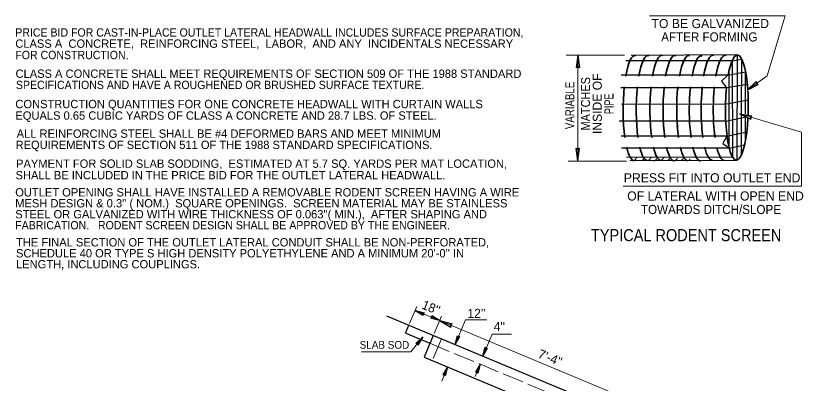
# Model space of a CAD drawing. Extents: x 303 to 714, y -130 to 165.
# Drawn here: x 491.8 to 607.5, y -36.2 to 17.8 of the extents above; entities that cross this region are included whole.
import ezdxf
from ezdxf.enums import TextEntityAlignment as Align

# ---------------------------------------------------------------- set-up
doc = ezdxf.new("R2010")
doc.units = 0
doc.header["$LTSCALE"] = 0.52
doc.linetypes.add('LONG_DASHED', pattern=[7.5, 6, -1.5])
doc.layers.add('1', color=7, linetype='Continuous', lineweight=13)
doc.layers.add('4', color=7, linetype='Continuous', lineweight=13)
doc.layers.add('10', color=7, linetype='Continuous')
doc.layers.add('60', color=7, linetype='Continuous')

msp = doc.modelspace()

# ---------------------------------------------------------------- linework, layer by layer
at = {"layer": '1'}
for p, q in [((581.2551, 12.0262), (572.6707, 12.0262)), ((574.3781, -3.4842), (574.3781, 12.0262)), ((602.1809, 8.9769), (599.2445, 6.8691)), ((607.2362, 0.7337), (598.1148, 3.4066)), ((581.5565, -3.5356), (572.9722, -3.5356)), ((549.8382, -31.5653), (551.6163, -29.3622)), ((542.5984, -31.5653), (549.7962, -31.5653))]:
    msp.add_line(p, q, dxfattribs=at)
at = {"layer": '1', "lineweight": 25}
for p, q in [((574.3773, 12.0262), (574.1236, 10.1817)), ((574.3773, 12.0262), (574.6308, 10.1817)), ((597.8188, 12.0606), (582.2117, 12.0082)), ((597.7811, 12.0408), (597.7231, -3.3967)), ((597.0398, 11.206), (581.4555, 11.2149)), ((597.0393, 11.1937), (598.4957, 11.4473)), ((597.0628, 11.1875), (597.1279, -2.8937)), ((598.4545, 11.4195), (598.4042, 3.4374)), ((596.3793, 9.1051), (599.0372, 9.5675)), ((596.5554, 9.5479), (596.5554, -1.3141)), ((598.9493, 9.8324), (598.9493, 3.4228)), ((596.4561, 9.1026), (580.7506, 9.1017)), ((599.2454, 6.8682), (600.5955, 8.1496)), ((596.2215, 7.2327), (580.6921, 7.2219)), ((596.2668, 7.2625), (599.2572, 7.7822)), ((599.2454, 6.8682), (600.8914, 7.7381)), ((595.9301, 4.8377), (580.7806, 4.7873)), ((595.9697, 4.8403), (599.4169, 5.4829)), ((596.0464, 2.3254), (580.4566, 2.3489)), ((596.1194, 2.3418), (599.0782, 2.965)), ((598.1148, 3.4057), (599.9557, 3.1303)), ((598.1148, 3.4057), (599.8131, 2.6441)), ((598.4023, 3.1496), (598.3656, -2.699)), ((598.9493, 2.9915), (598.9493, -0.8211)), ((596.3107, 0.1157), (580.7506, 0.1182)), ((596.2783, 0.1222), (599.2005, 0.7522)), ((596.6007, -1.6259), (598.8996, -1.142)), ((574.3788, -3.4842), (574.1254, -1.6398)), ((574.3788, -3.4842), (574.6325, -1.6398)), ((596.6174, -1.6135), (580.7806, -1.6126)), ((597.0689, -2.9617), (581.5394, -3.0141)), ((597.6807, -3.4652), (582.0737, -3.5176)), ((550.4917, -25.4697), (551.7966, -25.8179)), ((550.4917, -25.4697), (551.6517, -26.1579)), ((554.0852, -26.9737), (552.9253, -26.2854)), ((554.0852, -26.9737), (552.7803, -26.6254)), ((554.0795, -26.968), (555.924, -27.4563)), ((554.0795, -26.968), (555.724, -27.9357)), ((551.6156, -29.362), (550.5736, -30.3428)), ((551.6156, -29.362), (550.8768, -30.5875)), ((556.3788, -30.4931), (556.7264, -29.1958)), ((556.3788, -30.4931), (557.0671, -29.3332)), ((560.4407, -32.1833), (560.7882, -30.886)), ((560.4407, -32.1833), (561.1288, -31.0234)), ((560.0275, -33.3887), (559.3462, -34.5487)), ((560.0275, -33.3887), (559.6869, -34.6936)), ((555.2619, -33.785), (554.5807, -34.9449)), ((555.2619, -33.785), (554.9212, -35.0898))]:
    msp.add_line(p, q, dxfattribs=at)
at = {"layer": '1'}
for points in [[(584.9045, 17.8058), (604.8342, 17.8287), (602.1809, 8.9769)], [(581.0668, -7.2353), (607.2362, -7.2353), (607.2362, 0.7337)]]:
    msp.add_lwpolyline(points, dxfattribs=at)
at = {"layer": '1', "lineweight": 25}
for points in [[(574.6308, 10.1817), (574.3745, 10.3242), (574.1236, 10.1817)], [(596.4416, 9.0839), (595.4988, 8.2305), (596.2171, 7.2274)], [(600.5955, 8.1496), (600.6288, 7.8589), (600.8914, 7.7381)], [(599.9557, 3.1303), (599.7472, 2.9246), (599.8131, 2.6441)], [(596.2957, 0.1157), (595.6896, -0.9397), (596.6099, -1.5986)], [(574.1254, -1.6398), (574.3816, -1.7822), (574.6325, -1.6398)], [(551.7966, -25.8179), (551.6294, -25.9483), (551.6517, -26.1579)], [(552.7803, -26.6254), (552.9475, -26.4949), (552.9253, -26.2854)], [(555.924, -27.4563), (555.688, -27.6422), (555.724, -27.9357)], [(556.7264, -29.1958), (556.8568, -29.3622), (557.0671, -29.3332)], [(550.8768, -30.5875), (550.7925, -30.3786), (550.5736, -30.3428)], [(560.7882, -30.886), (560.9186, -31.0525), (561.1288, -31.0234)], [(559.6869, -34.6936), (559.5557, -34.5271), (559.3462, -34.5487)], [(554.9212, -35.0898), (554.7902, -34.9233), (554.5807, -34.9449)]]:
    msp.add_lwpolyline(points, dxfattribs=at)
at = {"layer": '1', "lineweight": 35}
for centre, start_param, end_param in [((582.721, 4.2748), 3.06276903, 4.06891343), ((584.6493, 4.2833), 3.06276903, 4.07028569), ((586.6618, 4.2898), 3.06276903, 4.07133687), ((588.5894, 4.2562), 3.06276903, 4.06588703), ((590.6119, 4.2564), 3.06276903, 4.06592484), ((592.4619, 4.2241), 3.06276903, 4.06067344), ((594.1816, 4.3261), 3.06276903, 4.07718765), ((595.965, 4.295), 3.06276903, 4.07216818), ((597.7501, 4.3303), 1.93617669, 4.04750042), ((595.965, 4.295), 4.03369777, 4.04086041), ((582.721, 4.2748), 4.29830835, 5.3094618), ((584.6493, 4.2833), 4.29950711, 5.31078694), ((586.6618, 4.2898), 4.30042578, 5.31180374), ((588.5894, 4.2562), 4.29566675, 5.30654836), ((590.5962, 4.3405), 4.34955335, 5.09143934), ((590.6119, 4.2564), 4.29569972, 4.35242864), ((592.439, 4.3083), 4.34955335, 5.09143934), ((592.4619, 4.2241), 4.29112293, 4.35242864), ((594.1875, 4.3742), 4.34955335, 5.09143934), ((594.1816, 4.3261), 4.30554551, 4.37059752), ((595.965, 4.295), 4.32997018, 5.09143934), ((595.965, 4.295), 4.30115256, 4.34815171), ((597.7501, 4.3303), 4.32849581, 7.64623732), ((597.7501, 4.3303), 1.43767667, 1.89213912), ((590.6119, 4.2564), 5.05031653, 5.30658472), ((592.4619, 4.2241), 5.05031653, 5.30155832), ((594.1816, 4.3261), 5.06848444, 5.3174908), ((595.965, 4.295), 5.09279168, 5.31260892), ((595.965, 4.295), 5.13024117, 5.29035675), ((582.721, 4.2748), 5.55164917, 6.2831854), ((584.6493, 4.2833), 5.5532891, 6.2831854), ((586.6618, 4.2898), 5.55454845, 6.2831854), ((588.5894, 4.2562), 5.54804909, 6.2831854), ((590.6119, 4.2564), 5.54809393, 6.2831854), ((592.4619, 4.2241), 5.54189961, 6.2831854), ((594.1816, 4.3261), 5.5616087, 6.2831854), ((595.965, 4.295), 5.56939374, 6.2831854)]:
    msp.add_ellipse(centre, major_axis=(-0.0687, -7.7299), ratio=0.217321, start_param=start_param, end_param=end_param, dxfattribs=at)
at = {"layer": '1'}
for centre, end_param in [((582.5754, 4.2845), 6.62186262), ((583.7163, 4.2646), 6.62186262), ((584.6519, 4.2894), 6.62186262), ((585.5858, 4.2182), 6.62186262), ((586.5351, 4.2702), 6.62186262), ((587.5113, 4.2669), 6.62186262), ((588.5139, 4.2083), 6.62186262), ((589.4363, 4.2612), 6.62186262), ((590.577, 4.2611), 6.51135099)]:
    msp.add_ellipse(centre, major_axis=(-0.0687, -7.7299), ratio=0.217321, start_param=6.28107036, end_param=end_param, dxfattribs=at)
at = {"layer": '4'}
for p, q in [((549.6708, -27.423), (550.7219, -24.8999)), ((554.0795, -26.9671), (550.4917, -25.4697)), ((553.2941, -28.8524), (554.3452, -26.3292)), ((584.4348, -39.6353), (554.0795, -26.967)), ((556.3788, -30.4931), (557.9009, -26.8537)), ((557.9009, -26.8537), (561.0087, -26.8537)), ((560.4407, -32.1833), (561.7909, -28.9546)), ((561.7909, -28.9546), (564.6227, -28.9546)), ((560.0275, -33.3887), (559.2932, -35.1633)), ((555.2619, -33.785), (554.392, -35.887))]:
    msp.add_line(p, q, dxfattribs=at)
at = {"layer": '4', "lineweight": 25}
for p, q in [((546.2918, -26.2887), (584.7332, -42.3233)), ((549.0709, -28.8045), (549.5565, -27.6515)), ((549.1353, -28.8261), (552.6735, -30.3051)), ((553.1598, -29.1527), (551.8257, -32.3489)), ((551.8257, -32.3489), (583.1007, -45.3983))]:
    msp.add_line(p, q, dxfattribs=at)
at = {"layer": '4', "linetype": 'LONG_DASHED'}
for p, q in [((554.3552, -29.6522), (553.0217, -32.8498)), ((552.6298, -30.2905), (579.6569, -41.5639))]:
    msp.add_line(p, q, dxfattribs=at)

# ---------------------------------------------------------------- texts
at = {"layer": '1'}
for s, p in [('OUTLET OPENING SHALL HAVE INSTALLED A REMOVABLE RODENT SCREEN HAVING A WIRE ', (491.7515, -8.7304)), ("MESH DESIGN & 0.3'' ( NOM.)  SQUARE OPENINGS.  SCREEN MATERIAL MAY BE STAINLESS ", (491.7515, -10.3399)), ("STEEL OR GALVANIZED WITH WIRE THICKNESS OF 0.063''( MIN.),  AFTER SHAPING AND ", (491.7515, -11.9494)), ('THE FINAL SECTION OF THE OUTLET LATERAL CONDUIT SHALL BE NON-PERFORATED, ', (491.8667, -16.0774)), ("SCHEDULE 40 OR TYPE S HIGH DENSITY POLYETHYLENE AND A MINIMUM 20'-0'' IN ", (491.8667, -17.6869)), ('LENGTH, INCLUDING COUPLINGS. ', (491.8667, -19.2964))]:
    msp.add_text(s, height=1.221, dxfattribs=at).set_placement(p)
at = {"layer": '1', "width": 0.95}
msp.add_text('FABRICATION.   RODENT SCREEN DESIGN SHALL BE APPROVED BY THE ENGINEER.', height=1.221, dxfattribs=at).set_placement((491.7515, -13.5589))
at = {"layer": '10'}
for s, height, p in [('TO BE GALVANIZED', 1.343, (585.2041, 16.01)), ('CLASS A  CONCRETE,  REINFORCING STEEL,  LABOR,  AND ANY  INCIDENTALS NECESSARY', 1.221, (491.7611, 13.1192)), ('CLASS A CONCRETE SHALL MEET REQUIREMENTS OF SECTION 509 OF THE 1988 STANDARD', 1.221, (491.7959, 8.7039)), ('CONSTRUCTION QUANTITIES FOR ONE CONCRETE HEADWALL WITH CURTAIN WALLS', 1.221, (491.7686, 4.2427)), ('EQUALS 0.65 CUBIC YARDS OF CLASS A CONCRETE AND 28.7 LBS. OF STEEL.', 1.221, (491.7711, 2.5529)), ('ALL REINFORCING STEEL SHALL BE #4 DEFORMED BARS AND MEET MINIMUM', 1.221, (491.9623, -0.1074)), ('REQUIREMENTS OF SECTION 511 OF THE 1988 STANDARD SPECIFICATIONS.', 1.221, (491.8024, -1.7568)), ('PAYMENT FOR SOLID SLAB SODDING,  ESTIMATED AT 5.7 SQ. YARDS PER MAT LOCATION, ', 1.221, (491.8732, -4.5192)), ('SHALL BE INCLUDED IN THE PRICE BID FOR THE OUTLET LATERAL HEADWALL.', 1.221, (491.7986, -6.2097)), ('PRESS FIT INTO OUTLET END', 1.343, (581.145, -6.6604)), ('OF LATERAL WITH OPEN END', 1.343, (581.6423, -9.3262))]:
    msp.add_text(s, height=height, dxfattribs=at).set_placement(p)
at = {"layer": '10', "width": 0.95}
for s, height, p in [('PRICE BID FOR CAST-IN-PLACE OUTLET LATERAL HEADWALL INCLUDES SURFACE PREPARATION,', 1.221, (491.7559, 14.7643)), ('AFTER FORMING', 1.343, (586.6395, 14.0477)), ('FOR CONSTRUCTION.', 1.221, (491.7647, 11.4471)), ('SPECIFICATIONS AND HAVE A ROUGHENED OR BRUSHED SURFACE TEXTURE.', 1.221, (491.8527, 7.0536)), ('TOWARDS DITCH/SLOPE', 1.343, (583.663, -11.3174))]:
    msp.add_text(s, height=height, dxfattribs=at).set_placement(p)
at = {"layer": '10'}
msp.add_text('INSIDE OF', height=1.332, rotation=90, dxfattribs=at).set_placement((577.9082, 4.8915), align=Align.CENTER)
for s, width, p in [('MATCHES', 0.9, (576.1877, 4.8916)), ('PIPE', 0.75, (579.6287, 4.8916))]:
    msp.add_text(s, height=1.332, rotation=90, dxfattribs=dict(at, width=width)).set_placement(p, align=Align.CENTER)
at = {"layer": '10', "width": 0.9}
msp.add_text('TYPICAL RODENT SCREEN', height=1.772, dxfattribs=at).set_placement((590.2956, -15.2996), align=Align.CENTER)
at = {"layer": '4'}
for s, p in [("18''", (552.5782, -25.6627)), ("7'-4''", (570.0796, -33.0441))]:
    msp.add_text(s, height=1.332, rotation=338, dxfattribs=at).set_placement(p, align=Align.CENTER)
for s, p in [("12''", (559.4952, -26.5785)), ("4''", (562.867, -28.5237))]:
    msp.add_text(s, height=1.332, dxfattribs=at).set_placement(p, align=Align.CENTER)
at = {"layer": '4', "width": 0.95}
msp.add_text('SLAB SOD', height=1.145, dxfattribs=at).set_placement((545.9821, -31.1088), align=Align.CENTER)
at = {"layer": '60', "width": 0.8}
msp.add_text('VARIABLE', height=1.332, rotation=90, dxfattribs=at).set_placement((573.8698, 4.6459), align=Align.CENTER)

doc.saveas('drawing.dxf')
